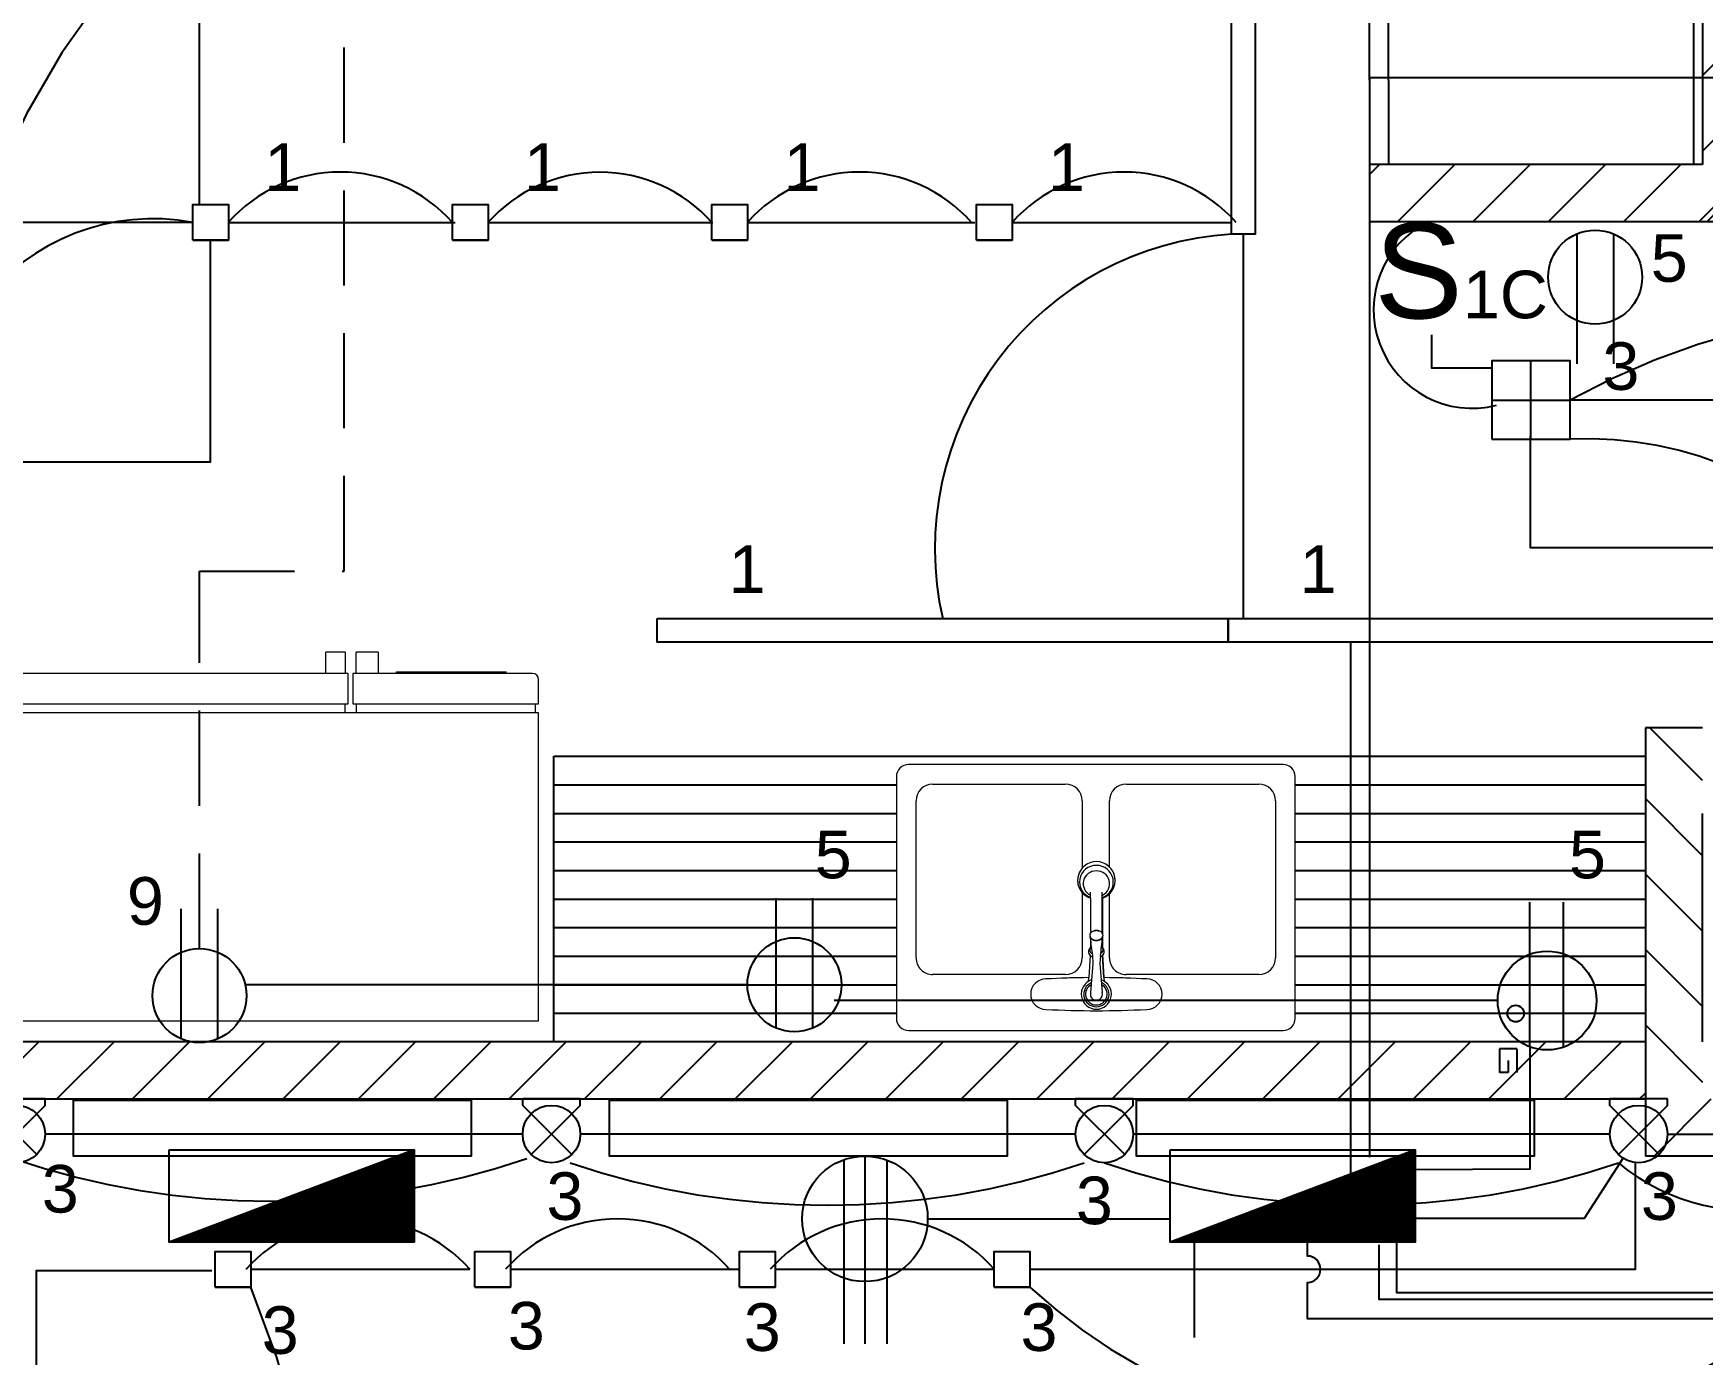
# Model space of a CAD drawing. Header units: inches. Extents: x 131 to 82119, y 71 to 16923.
# Drawn here: x 385.049 to 388.557, y 152.906 to 155.682 of the extents above; entities that cross this region are included whole.
import ezdxf
from ezdxf.enums import TextEntityAlignment as Align

# ---------------------------------------------------------------- set-up
doc = ezdxf.new("R2010")
doc.units = ezdxf.units.IN
doc.header["$MEASUREMENT"] = 0
doc.linetypes.add('HIDDEN', pattern=[9.525, 6.35, -3.175])
doc.linetypes.add('PISO', pattern=[0.3, 0.2, -0.1])
for name, color, linetype, lineweight in [('A-GENM-____-OTLN', 13, 'Continuous', 18), ('DUCTO-PARED O TECHO', 7, 'Continuous', 25), ('DUCTO-PISO', 7, 'PISO', 25), ('I-FURN-____-OTLN', 30, 'Continuous', 18), ('P-SANR-FIXT-OTLN', 6, 'Continuous', 18), ('Q-SPCQ-____-OTLN', 91, 'Continuous', 18), ('SIMBOLOGIA', 150, 'Continuous', 25)]:
    doc.layers.add(name, color=color, linetype=linetype, lineweight=lineweight)
for name, color, linetype in [('Arquitectonico', 253, 'Continuous'), ('BLOQUES TOMAS Y LUCES', 140, 'Continuous'), ('INTERRUPTORES', 6, 'Continuous'), ('LAMPARAS', 20, 'Continuous'), ('LUCES Y TOMAS', 5, 'Continuous'), ('Retorno', 5, 'HIDDEN')]:
    doc.layers.add(name, color=color, linetype=linetype)
doc.styles.get("Standard").update_dxf_attribs({"font": 'arial.ttf'})
pattern_1 = [(45, (398.66059, 171.1229), (-0.07919596, 0.07919596), [])]

# ---------------------------------------------------------------- blocks, each defined once
blk = doc.blocks.new('Double_Bowl_Kitchen_Sink_w_Delta_Faucet_and_drains_14175 - Double_Bowl_Kitchen_Sink_w_Delta_Faucet_and_drains_14175-1158375-ARQ-P1')
at = {"layer": 'Q-SPCQ-____-OTLN'}
for p, q in [((-0.4191, 0.254), (-0.4191, -0.254)), ((0.3937, 0.2794), (-0.3937, 0.2794)), ((0.4191, -0.254), (0.4191, 0.254)), ((-0.3429, 0.1619), (-0.0635, 0.1619)), ((0.0635, 0.1619), (0.3429, 0.1619)), ((-0.3778, -0.2032), (-0.3778, 0.127)), ((-0.0286, 0.127), (-0.0286, -0.009)), ((0.0286, -0.009), (0.0286, 0.127)), ((0.3778, 0.127), (0.3778, -0.2032)), ((-0.0286, -0.0627), (-0.0286, -0.2032)), ((0.0286, -0.2032), (0.0286, -0.0627)), ((-0.0635, -0.2381), (-0.3429, -0.2381)), ((0.3429, -0.2381), (0.0635, -0.2381)), ((-0.3937, -0.2794), (0.3937, -0.2794))]:
    blk.add_line(p, q, dxfattribs=at)
for centre, radius, start, end in [((-0.3937, 0.254), 0.0254, 90, 180), ((0.3937, 0.254), 0.0254, 360, 90), ((-0.3429, 0.127), 0.0349, 90, 180), ((-0.0635, 0.127), 0.0349, 360, 90), ((0.0635, 0.127), 0.0349, 90, 180), ((0.3429, 0.127), 0.0349, 360, 90), ((-0.3429, -0.2032), 0.0349, 180, 270), ((-0.0635, -0.2032), 0.0349, 270, 360), ((0.0635, -0.2032), 0.0349, 180, 270), ((0.3429, -0.2032), 0.0349, 270, 360), ((-0.3937, -0.254), 0.0254, 180, 270), ((0.3937, -0.254), 0.0254, 270, 360)]:
    blk.add_arc(centre, radius, start, end, dxfattribs=at)
blk = doc.blocks.new('Faucet-Delta-473 - DST-1158325-ARQ-P1')
at = {"layer": 'A-GENM-____-OTLN'}
for p, q in [((-0.0822, -0.0267), (-0.0816, -0.0346)), ((-0.081, -0.0348), (-0.0781, -0.0814)), ((-0.0725, -0.0646), (-0.0772, -0.0037)), ((-0.0577, -0.0646), (-0.053, -0.0037)), ((-0.0521, -0.0814), (-0.0492, -0.0348)), ((-0.0487, -0.0271), (-0.0492, -0.0347)), ((-0.0735, -0.0812), (-0.0725, -0.0646)), ((-0.0567, -0.0812), (-0.0577, -0.0646)), ((-0.0775, -0.0978), (-0.0775, -0.1183)), ((-0.0527, -0.1183), (-0.0527, -0.0978)), ((-0.0775, -0.1283), (-0.0775, -0.2017)), ((-0.0527, -0.2017), (-0.0527, -0.1283)), ((-0.0775, -0.2017), (-0.0775, -0.2144)), ((-0.0527, -0.2017), (-0.0527, -0.2144))]:
    blk.add_line(p, q, dxfattribs=at)
for centre, radius, start, end in [((-0.1711, 0), 0.0321, 90, 270), ((-0.0605, -2.1775), 2.2123, 90.1195, 92.8667), ((-0.0651, 0), 0.0317, 90, 251.4942), ((-0.0651, 0), 0.0227, 90, 241.4089), ((-0.0651, 0.0001), 0.0127, 342.7257, 197.2743), ((-0.0697, -2.1775), 2.2123, 87.1333, 89.8805), ((-0.0651, 0), 0.0317, 288.5058, 90), ((-0.0651, 0), 0.0227, 298.5911, 90), ((0.0409, 0), 0.0321, 270, 90), ((-0.0605, 2.1775), 2.2123, 267.1333, 269.4676), ((-0.0697, 2.1775), 2.2123, 270.5324, 272.8667), ((-0.0715, -0.0894), 0.0103, 129.3974, 234.6026), ((-0.0651, -0.0951), 0.0188, 115.9469, 133.6108), ((0.2729, -0.138), 0.351, 170.6882, 176.8559), ((-0.0651, -0.0951), 0.0188, 46.3892, 64.0531), ((-0.4031, -0.138), 0.351, 3.135, 9.3118), ((-0.0587, -0.0894), 0.0103, 305.3974, 50.6026), ((-0.0708, -0.1233), 0.00836, 143.434, 216.566), ((-0.0651, -0.1305), 0.0171, 42.9259, 139.4833), ((-0.0654, -0.1167), 0.0172, 222.3776, 317.6224), ((-0.0594, -0.1233), 0.00836, 323.434, 36.566), ((-0.0651, -0.2391), 0.0394, 108.3714, 270), ((-0.0651, -0.2391), 0.0394, 270, 71.6286)]:
    blk.add_arc(centre, radius, start, end, dxfattribs=at)
for centre, major_axis, ratio, start_param, end_param in [((-0.064, 0), (0.0277, 0), 0.962809, 1.609656, 4.280296), ((-0.0662, 0), (0.0277, 0), 0.962809, 5.144482, 7.815121), ((-0.0651, -0.0926), (0.0141, 0), 0.642788, 2.275568, 3.57627), ((-0.0651, -0.0926), (0.0141, 0), 0.642788, 5.792183, 7.14921), ((-0.0651, -0.2358), (0.0356, 0), 0.976905, 1.934236, 4.712389), ((-0.0651, -0.2321), (0.0277, 0), 0.976905, 2.060027, 4.712389), ((-0.0651, -0.2358), (-0.0356, 0), 0.976905, 1.570796, 4.356702), ((-0.0651, -0.2321), (-0.0277, 0), 0.976905, 1.570796, 4.24754)]:
    blk.add_ellipse(centre, major_axis=major_axis, ratio=ratio, start_param=start_param, end_param=end_param, dxfattribs=at)
at = {"layer": 'P-SANR-FIXT-OTLN'}
for p, q in [((-0.0781, -0.1193), (-0.0781, -0.0973)), ((-0.0771, -0.1098), (-0.0778, -0.1217)), ((-0.0531, -0.1098), (-0.0524, -0.1217)), ((-0.0527, -0.1572), (-0.0527, -0.1567)), ((-0.0893, -0.2698), (-0.088, -0.2707)), ((-0.0416, -0.2703), (-0.0404, -0.2693))]:
    blk.add_line(p, q, dxfattribs=at)
at = {"layer": 'P-SANR-FIXT-OTLN', "flags": 128}
for points in [[(-0.0816, -0.0348), (-0.0791, -0.0721), (-0.0786, -0.0823)], [(-0.0788, -0.0821), (-0.0792, -0.0825), (-0.0795, -0.083), (-0.0799, -0.0834), (-0.0802, -0.0839), (-0.0805, -0.0844)], [(-0.0514, -0.0821), (-0.051, -0.0825), (-0.0507, -0.083), (-0.0503, -0.0834), (-0.05, -0.0839), (-0.0497, -0.0844)], [(-0.0791, -0.1223), (-0.0792, -0.1228), (-0.0792, -0.1232), (-0.0792, -0.1237), (-0.0792, -0.1241)], [(-0.0651, -0.1128), (-0.0656, -0.1128), (-0.0662, -0.1129), (-0.0667, -0.1129), (-0.0673, -0.113), (-0.0678, -0.113), (-0.0683, -0.1131), (-0.0689, -0.1132), (-0.0694, -0.1133), (-0.0699, -0.1135), (-0.0704, -0.1136), (-0.0709, -0.1138), (-0.0714, -0.1139), (-0.0719, -0.1141), (-0.0724, -0.1143), (-0.0728, -0.1145), (-0.0733, -0.1148), (-0.0737, -0.115), (-0.0741, -0.1153), (-0.0746, -0.1155), (-0.075, -0.1158), (-0.0754, -0.1161), (-0.0757, -0.1164), (-0.0761, -0.1167), (-0.0764, -0.1171), (-0.0768, -0.1174), (-0.0771, -0.1178), (-0.0774, -0.1181), (-0.0776, -0.1185), (-0.0779, -0.1189), (-0.0781, -0.1193), (-0.0783, -0.1197), (-0.0785, -0.1201), (-0.0787, -0.1206), (-0.0788, -0.121), (-0.079, -0.1214)], [(-0.079, -0.125), (-0.0789, -0.1254), (-0.0788, -0.1259), (-0.0786, -0.1263), (-0.0784, -0.1267), (-0.0782, -0.1271), (-0.078, -0.1275)], [(-0.0781, -0.202), (-0.0781, -0.1838), (-0.0781, -0.1572), (-0.0781, -0.1269)], [(-0.0707, -0.1321), (-0.0703, -0.1323), (-0.07, -0.1325), (-0.0696, -0.1326), (-0.0692, -0.1327), (-0.0689, -0.1329), (-0.0685, -0.133), (-0.0682, -0.1331), (-0.0678, -0.1332), (-0.0675, -0.1332), (-0.0671, -0.1333), (-0.0668, -0.1334), (-0.0664, -0.1334), (-0.0661, -0.1334), (-0.0657, -0.1335), (-0.0654, -0.1335), (-0.0651, -0.1335)], [(-0.0513, -0.1212), (-0.0514, -0.1208), (-0.0516, -0.1204), (-0.0518, -0.1199), (-0.052, -0.1195), (-0.0522, -0.1191), (-0.0524, -0.1187), (-0.0527, -0.1183), (-0.053, -0.118), (-0.0533, -0.1176), (-0.0536, -0.1173), (-0.0539, -0.1169), (-0.0543, -0.1166), (-0.0546, -0.1163), (-0.055, -0.116), (-0.0554, -0.1157), (-0.0558, -0.1154), (-0.0562, -0.1151), (-0.0567, -0.1149), (-0.0571, -0.1147), (-0.0576, -0.1144), (-0.0581, -0.1142), (-0.0585, -0.114), (-0.059, -0.1138), (-0.0595, -0.1137), (-0.06, -0.1135), (-0.0605, -0.1134), (-0.0611, -0.1133), (-0.0616, -0.1132), (-0.0621, -0.1131), (-0.0627, -0.113), (-0.0632, -0.1129), (-0.0637, -0.1129), (-0.0643, -0.1129), (-0.0648, -0.1128), (-0.0651, -0.1128)], [(-0.0651, -0.1335), (-0.0648, -0.1335), (-0.0644, -0.1335), (-0.0641, -0.1334), (-0.0637, -0.1334), (-0.0634, -0.1333), (-0.063, -0.1333), (-0.0627, -0.1332), (-0.0623, -0.1332), (-0.062, -0.1331), (-0.0616, -0.133), (-0.0613, -0.1328), (-0.0609, -0.1327), (-0.0605, -0.1326), (-0.0602, -0.1324), (-0.0598, -0.1323), (-0.0595, -0.1321)], [(-0.0523, -0.1278), (-0.0521, -0.1274), (-0.0519, -0.127), (-0.0517, -0.1265), (-0.0515, -0.1261), (-0.0514, -0.1257), (-0.0512, -0.1252)], [(-0.0511, -0.1244), (-0.051, -0.1239), (-0.051, -0.1235), (-0.051, -0.123), (-0.051, -0.1226)], [(-0.1036, -0.2313), (-0.1039, -0.2329), (-0.1041, -0.2344), (-0.1043, -0.2359), (-0.1044, -0.2375), (-0.1045, -0.239), (-0.1045, -0.2405), (-0.1044, -0.2421), (-0.1042, -0.2436), (-0.104, -0.2451), (-0.1038, -0.2467), (-0.1034, -0.2482), (-0.1031, -0.2496), (-0.1026, -0.2511), (-0.1021, -0.2526), (-0.1015, -0.254), (-0.1009, -0.2554), (-0.1002, -0.2568), (-0.0995, -0.2582), (-0.0989, -0.2591)], [(-0.1012, -0.224), (-0.1018, -0.2255), (-0.1023, -0.2269), (-0.1028, -0.2284), (-0.1031, -0.2293)], [(-0.0312, -0.2589), (-0.0304, -0.2576), (-0.0297, -0.2562), (-0.029, -0.2548), (-0.0284, -0.2534), (-0.0279, -0.2519), (-0.0274, -0.2504), (-0.027, -0.249), (-0.0266, -0.2475), (-0.0263, -0.246), (-0.0261, -0.2444), (-0.0259, -0.2429), (-0.0258, -0.2414), (-0.0257, -0.2398), (-0.0257, -0.2383), (-0.0258, -0.2367), (-0.026, -0.2352), (-0.0262, -0.2337), (-0.0264, -0.2322), (-0.0267, -0.2311)], [(-0.0271, -0.2292), (-0.0276, -0.2277), (-0.0281, -0.2262), (-0.0287, -0.2248), (-0.0293, -0.2235)], [(-0.0978, -0.2608), (-0.0969, -0.2621), (-0.096, -0.2633), (-0.095, -0.2645), (-0.0939, -0.2656)], [(-0.0358, -0.2651), (-0.0348, -0.2639), (-0.0338, -0.2627), (-0.0329, -0.2615), (-0.032, -0.2602)]]:
    blk.add_lwpolyline(points, dxfattribs=at)
at = {"layer": 'P-SANR-FIXT-OTLN'}
for centre, start, end in [((-0.0602, 2.1941), 268.4136, 268.812), ((-0.07, 2.1941), 271.188, 271.5864)]:
    blk.add_arc(centre, 2.229, start, end, dxfattribs=at)
for points, knots in [([(-0.1001, -0.2213), (-0.1002, -0.2214), (-0.1003, -0.2215), (-0.1005, -0.2219), (-0.1008, -0.2224), (-0.1009, -0.2226), (-0.1009, -0.2226)], [0.780759, 0.780759, 0.780759, 0.780759, 0.8055556, 0.8333333, 0.8888889, 1, 1, 1, 1]), ([(-0.1009, -0.2226), (-0.1009, -0.2226), (-0.1008, -0.2224), (-0.1005, -0.2219), (-0.1003, -0.2215), (-0.1002, -0.2214), (-0.1001, -0.2213)], [0, 0, 0, 0, 0.1111111, 0.1666667, 0.1944444, 0.219241, 0.219241, 0.219241, 0.219241])]:
    blk.add_open_spline(points, degree=3, knots=knots, dxfattribs=at)
blk = doc.blocks.new('Refrigerador_Electrolux_Side_by_Side_Frost_Free_504L_14781 - Refrigerador Side by Side-808704-ARQ-P1')
at = {"layer": 'I-FURN-____-OTLN'}
for p, q in [((0.8, 0.73), (-0.395, 0.73)), ((-0.395, 0.73), (-0.395, 0.0825)), ((0.8, 0.0825), (0.8, 0.73)), ((-0.395, 0.0825), (0.8, 0.0825)), ((-0.3886, 0.0825), (-0.3886, 0.0635)), ((-0.0116, 0.0635), (-0.0116, 0.0825)), ((0.0114, 0.0825), (0.0114, 0.0635)), ((0.7937, 0.0635), (0.7937, 0.0825)), ((-0.005, 0.0635), (-0.395, 0.0635)), ((-0.395, 0.0635), (-0.395, 0.0127)), ((-0.005, 0), (-0.005, 0.0635)), ((0.005, 0.0635), (0.005, 0)), ((0.8, 0.0635), (0.005, 0.0635)), ((0.8, 0.0127), (0.8, 0.0635)), ((-0.3823, 0), (-0.005, 0)), ((-0.3271, 0), (-0.3271, -0.002)), ((-0.0966, 0), (-0.0966, -0.002)), ((-0.0577, -0.001), (-0.0577, 0)), ((-0.0116, 0), (-0.0116, -0.001)), ((0.0114, -0.001), (0.0114, 0)), ((0.0523, 0), (0.0523, -0.001)), ((-0.0966, -0.002), (-0.3271, -0.002)), ((-0.3271, -0.002), (-0.3271, -0.0034)), ((-0.0966, -0.0034), (-0.3271, -0.0034)), ((-0.0966, -0.002), (-0.0966, -0.0034)), ((-0.0577, -0.0445), (-0.0577, -0.001)), ((-0.0116, -0.001), (-0.0577, -0.001)), ((-0.0116, -0.001), (-0.0116, -0.0445)), ((0.005, 0), (0.7873, 0)), ((0.0114, -0.0445), (0.0114, -0.001)), ((0.0523, -0.001), (0.0114, -0.001)), ((0.0523, -0.001), (0.0523, -0.0445)), ((-0.0577, -0.0445), (-0.0116, -0.0445)), ((0.0114, -0.0445), (0.0523, -0.0445))]:
    blk.add_line(p, q, dxfattribs=at)
for centre, start, end in [((-0.3823, 0.0127), 180, 270), ((0.7873, 0.0127), 270, 360)]:
    blk.add_arc(centre, 0.0127, start, end, dxfattribs=at)
blk = doc.blocks.new('LUZAP')
at = {"layer": 'SIMBOLOGIA'}
for p, q in [((-0.09, 0.02), (0.0636, 0.1736)), ((-0.0636, 0.1736), (0.09, 0.02)), ((-0.09, 0.02), (-0.09, 0)), ((-0.09, 0), (0.09, 0)), ((0.09, 0.02), (0.09, 0))]:
    blk.add_line(p, q, dxfattribs=at)
blk.add_circle((0, 0.11), 0.09, dxfattribs=at)
blk = doc.blocks.new('TOMA')
at = {"layer": 'SIMBOLOGIA'}
for p, q in [((-0.0301, 0.2165), (-0.0301, 0.0062)), ((0.0294, 0.2165), (0.0294, 0.1463)), ((0.0294, 0.1463), (0.0294, 0.0059))]:
    blk.add_line(p, q, dxfattribs=at)
blk.add_circle((0, 0.0761), 0.0761, dxfattribs=at)
blk = doc.blocks.new('TOMA GFCI')
at = {"layer": 'BLOQUES TOMAS Y LUCES'}
for p, q in [((-0.0076, 0.044), (-0.3947, 0.044)), ((-0.0084, -0.0462), (-0.3947, -0.0462)), ((-0.003, -0.0813), (0.0598, -0.0813)), ((-0.003, -0.0813), (-0.003, -0.1274)), ((-0.003, -0.1274), (0.0598, -0.1274)), ((0.0284, -0.1043), (0.0598, -0.1043)), ((0.0598, -0.1043), (0.0598, -0.1274))]:
    blk.add_line(p, q, dxfattribs=at)
for centre, radius in [((-0.1319, 0), 0.1319), ((-0.0971, -0.0838), 0.0221)]:
    blk.add_circle(centre, radius, dxfattribs=at)
blk = doc.blocks.new('TABLERO')
at = {"layer": 'LUCES Y TOMAS', "color": 0}
for points in [[(0.2574, 0), (-0.2574, -0.1939)], [(-0.2574, 0), (0.2574, 0), (0.2574, -0.1939), (-0.2574, -0.1939), (-0.2574, 0)], [(0.2574, 0), (-0.2574, -0.1939)], [(0.2574, -0.0038), (-0.2474, -0.1939)], [(0.2574, -0.0075), (-0.2374, -0.1939)], [(0.2574, -0.0113), (-0.2274, -0.1939)], [(0.2574, -0.0151), (-0.2174, -0.1939)], [(0.2574, -0.0188), (-0.2074, -0.1939)], [(0.2574, -0.0226), (-0.1974, -0.1939)], [(0.2574, -0.0264), (-0.1874, -0.1939)], [(0.2574, -0.0301), (-0.1774, -0.1939)], [(0.2574, -0.0339), (-0.1674, -0.1939)], [(0.2574, -0.0377), (-0.1574, -0.1939)], [(0.2574, -0.0414), (-0.1474, -0.1939)], [(0.2574, -0.0452), (-0.1374, -0.1939)], [(0.2574, -0.049), (-0.1274, -0.1939)], [(0.2574, -0.0527), (-0.1174, -0.1939)], [(0.2574, -0.0565), (-0.1074, -0.1939)], [(0.2574, -0.0603), (-0.0974, -0.1939)], [(0.2574, -0.064), (-0.0874, -0.1939)], [(0.2574, -0.0678), (-0.0774, -0.1939)], [(0.2574, -0.0716), (-0.0674, -0.1939)], [(0.2574, -0.0753), (-0.0574, -0.1939)], [(0.2574, -0.0791), (-0.0474, -0.1939)], [(0.2574, -0.0829), (-0.0374, -0.1939)], [(0.2574, -0.0866), (-0.0274, -0.1939)], [(0.2574, -0.0904), (-0.0174, -0.1939)], [(0.2574, -0.0942), (-0.0074, -0.1939)], [(0.2574, -0.0979), (0.0026, -0.1939)], [(0.2574, -0.1017), (0.0126, -0.1939)], [(0.2574, -0.1055), (0.0226, -0.1939)], [(0.2574, -0.1092), (0.0326, -0.1939)], [(0.2574, -0.113), (0.0426, -0.1939)], [(0.2574, -0.1168), (0.0526, -0.1939)], [(0.2574, -0.1205), (0.0626, -0.1939)], [(0.2574, -0.1243), (0.0726, -0.1939)], [(0.2574, -0.1281), (0.0826, -0.1939)], [(0.2574, -0.1318), (0.0926, -0.1939)], [(0.2574, -0.1356), (0.1026, -0.1939)], [(0.2574, -0.1394), (0.1126, -0.1939)], [(0.2574, -0.1431), (0.1226, -0.1939)], [(0.2574, -0.1469), (0.1326, -0.1939)], [(0.2574, -0.1507), (0.1426, -0.1939)], [(0.2574, -0.1544), (0.1526, -0.1939)], [(0.2574, -0.1582), (0.1626, -0.1939)], [(0.2574, -0.162), (0.1726, -0.1939)], [(0.2574, -0.1657), (0.1826, -0.1939)], [(0.2574, -0.1695), (0.1926, -0.1939)], [(0.2574, -0.1733), (0.2026, -0.1939)], [(0.2574, -0.177), (0.2126, -0.1939)], [(0.2574, -0.1808), (0.2226, -0.1939)], [(0.2574, -0.1846), (0.2326, -0.1939)], [(0.2574, -0.1883), (0.2426, -0.1939)], [(0.2574, -0.1921), (0.2526, -0.1939)]]:
    blk.add_lwpolyline(points, dxfattribs=at)
blk = doc.blocks.new('TOMA TRIF')
at = {"layer": 'BLOQUES TOMAS Y LUCES'}
for p, q in [((-0.0076, 0.044), (-0.3947, 0.044)), ((0, 0), (-0.3947, 0)), ((-0.0084, -0.0462), (-0.3947, -0.0462))]:
    blk.add_line(p, q, dxfattribs=at)
blk.add_circle((-0.1319, 0), 0.1319, dxfattribs=at)

msp = doc.modelspace()

# ---------------------------------------------------------------- hatches: boundary and pattern name
at = {"layer": 'Arquitectonico'}
h = msp.add_hatch(dxfattribs=at)
h.set_pattern_fill('FP_37', color=256, angle=360, style=0, pattern_type=2)
h.set_pattern_definition([(45, (398.66059, 171.08205), (-0.07919596, 0.07919596), [])])
h.paths.add_polyline_path([(388.6769, 155.2864), (388.6769, 158.7786), (388.5569, 158.7786), (388.5569, 155.2864)])
h = msp.add_hatch(dxfattribs=at)
h.set_pattern_fill('FP_37', color=256, angle=360, style=0, pattern_type=2)
h.set_pattern_definition([(45, (398.66059, 171.25755), (-0.07919596, 0.07919596), [])])
h.paths.add_polyline_path([(387.8569, 155.2864), (388.6769, 155.2864), (388.6769, 155.4064), (387.8569, 155.4064)], flags=0)
h = msp.add_hatch(dxfattribs=at)
h.set_pattern_fill('FP_37', color=256, angle=270, style=0, pattern_type=2)
h.set_pattern_definition([(315, (405.7301, 143.43291), (0.07919596, 0.07919596), [])])
h.paths.add_polyline_path([(388.4369, 153.4427), (388.5572, 153.4427), (388.5569, 154.2227), (388.4369, 154.2227), (388.4369, 154.1666)])
h = msp.add_hatch(dxfattribs=at)
h.set_pattern_fill('FP_37', color=256, angle=360, style=0, pattern_type=2)
h.set_pattern_definition(pattern_1)
h.paths.add_polyline_path([(385.6844, 153.4427), (386.3177, 153.4427), (386.3177, 153.5627), (384.8927, 153.5627), (384.8927, 153.4427)], flags=0)
h = msp.add_hatch(dxfattribs=at)
h.set_pattern_fill('FP_37', color=256, angle=360, style=0, pattern_type=2)
h.set_pattern_definition(pattern_1)
h.paths.add_polyline_path([(388.4369, 153.4427), (388.4369, 153.5627), (386.3177, 153.5627), (386.3177, 153.4427), (388.5569, 153.4427)])
h = msp.add_hatch(dxfattribs=at)
h.set_pattern_fill('FP_37', color=256, angle=360, style=0, pattern_type=2)
h.set_pattern_definition([(45, (396.57175, 170.30895), (-0.07919596, 0.07919596), [])])
h.paths.add_polyline_path([(388.768, 153.3227), (389.4003, 153.3227), (389.4003, 153.4427), (388.4369, 153.4427), (388.4369, 153.3227), (388.5569, 153.3227)])

# ---------------------------------------------------------------- linework, layer by layer
for p, q in [((387.8477, 159.674), (387.8572, 155.4064)), ((387.8874, 159.674), (387.8972, 155.4065)), ((388.5378, 158.704), (388.5378, 155.4064)), ((388.5569, 158.704), (388.5569, 155.4064)), ((388.5569, 155.4064), (387.8569, 155.4064)), ((387.8569, 155.4064), (387.8569, 155.2864)), ((387.8569, 155.2864), (388.6769, 155.2864)), ((388.4369, 154.2227), (388.4369, 153.3227)), ((388.5569, 154.2227), (388.4369, 154.2227)), ((386.143, 153.5627), (386.143, 154.1627)), ((386.143, 154.1627), (388.4369, 154.1627)), ((386.143, 154.1027), (386.8628, 154.1027)), ((387.701, 154.1027), (388.4369, 154.1027)), ((386.143, 154.0427), (386.8628, 154.0427)), ((387.701, 154.0427), (388.4369, 154.0427)), ((388.5569, 153.5627), (388.5572, 154.0427)), ((386.143, 153.9827), (386.8628, 153.9827)), ((387.701, 153.9827), (388.4369, 153.9827)), ((386.143, 153.9227), (386.8628, 153.9227)), ((386.143, 153.9227), (386.8628, 153.9227)), ((387.701, 153.9227), (387.7222, 153.9227)), ((387.701, 153.9227), (388.4369, 153.9227)), ((386.143, 153.8627), (386.8628, 153.8627)), ((387.701, 153.8627), (388.4369, 153.8627)), ((386.143, 153.8027), (386.8628, 153.8027)), ((387.701, 153.8027), (388.4369, 153.8027)), ((386.143, 153.7427), (386.8628, 153.7427)), ((387.701, 153.7427), (388.4369, 153.7427)), ((386.143, 153.6827), (386.8628, 153.6827)), ((387.701, 153.6827), (388.4369, 153.6827)), ((386.143, 153.6227), (386.8628, 153.6227)), ((387.701, 153.6227), (388.4369, 153.6227)), ((388.4369, 153.5627), (384.8927, 153.5627)), ((384.8927, 153.4427), (388.4369, 153.4427)), ((389.5206, 153.3227), (388.4369, 153.3227))]:
    msp.add_line(p, q, dxfattribs=at)
for points in [[(385.1331, 153.4403), (385.9692, 153.4403), (385.9692, 153.3227), (385.1331, 153.3227)], [(386.2595, 153.4403), (387.0956, 153.4403), (387.0956, 153.3227), (386.2595, 153.3227)], [(387.3671, 153.4403), (388.2032, 153.4403), (388.2032, 153.3227), (387.3671, 153.3227)]]:
    msp.add_lwpolyline(points, close=True, dxfattribs=at)
at = {"layer": 'DUCTO-PARED O TECHO'}
for p, q in [((386.0774, 153.3688), (385.0737, 153.3688)), ((387.2395, 153.3688), (386.1984, 153.3688)), ((385.5063, 153.0849), (385.966, 153.0849)), ((386.0518, 153.0849), (386.5327, 153.0849)), ((386.6077, 153.0849), (387.0685, 153.0849))]:
    msp.add_line(p, q, dxfattribs=at)
for points in [[(386.181, 156.3909), (385.3974, 156.3953), (385.3974, 155.322)], [(388.8586, 155.5881), (387.8568, 155.5881), (387.8568, 153.3206)], [(385.384, 155.2846), (383.2761, 155.2846)], [(385.4586, 155.2846), (385.9353, 155.2846)], [(386.0042, 155.2842), (386.4769, 155.2842)], [(386.5497, 155.2846), (387.0275, 155.2846)], [(387.106, 155.2846), (387.5669, 155.2846)], [(384.933, 154.7816), (385.4215, 154.7816), (385.4215, 155.2472)], [(387.5919, 155.2596), (387.5919, 154.4524)], [(387.9874, 155.0481), (387.9874, 154.9787), (388.1139, 154.9787)], [(389.7611, 154.9109), (388.2781, 154.9109)], [(389.6128, 153.8991), (389.6128, 154.6005), (388.1957, 154.6005), (388.1957, 154.8351)], [(387.8175, 154.4024), (387.8175, 153.2844)], [(386.5495, 153.6827), (385.4942, 153.6827)], [(388.1267, 153.6496), (386.7319, 153.6496)], [(388.7416, 153.5461), (388.7416, 153.0213), (387.8772, 153.0213), (387.8772, 153.1359)], [(388.6426, 153.5366), (388.6426, 153.0352), (387.9143, 153.0352), (387.9143, 153.1416)], [(388.1941, 153.5523), (388.1941, 153.295), (387.9533, 153.2941)], [(388.3624, 153.3688), (387.3604, 153.3688)], [(388.4834, 153.3688), (389.227, 153.3688), (389.2581, 153.1333)], [(387.9533, 153.1924), (388.3087, 153.1924), (388.39, 153.318)], [(387.1435, 153.0849), (388.416, 153.0849), (388.416, 153.3087)], [(386.9285, 153.1908), (387.4385, 153.1908)], [(385.0553, 150.7835), (385.0553, 153.0822), (385.4243, 153.0822)]]:
    msp.add_lwpolyline(points, dxfattribs=at)
msp.add_lwpolyline([(391.0204, 154.1495), (389.9619, 154.1495), (389.9619, 152.9806), (387.7265, 152.9806), (387.7265, 153.0571, 1), (387.7265, 153.1127), (387.7265, 153.1452)], format="xyb", dxfattribs=at)
at = {"layer": 'DUCTO-PISO'}
for points in [[(385.398, 153.7588), (385.398, 154.5519), (385.7021, 154.5519), (385.7021, 156.0181), (386.1958, 156.0181), (386.1958, 156.0649)], [(387.4885, 153.1416), (387.4885, 148.1087), (385.1174, 148.1087), (385.1174, 147.3117)]]:
    msp.add_lwpolyline(points, dxfattribs=at)
at = {"layer": 'LAMPARAS'}
for p, q in [((385.384, 155.2472), (385.459, 155.2472)), ((385.9296, 155.2472), (386.0046, 155.2472)), ((386.4751, 155.2472), (386.5501, 155.2472)), ((387.031, 155.2472), (387.106, 155.2472)), ((388.2786, 154.9937), (388.1139, 154.9937)), ((388.1963, 154.829), (388.1963, 154.9937)), ((388.1139, 154.9114), (388.2786, 154.9114)), ((388.1139, 154.829), (388.2786, 154.829)), ((385.4313, 153.0475), (385.5063, 153.0475)), ((385.9768, 153.0475), (386.0518, 153.0475)), ((386.5327, 153.0475), (386.6077, 153.0475)), ((387.0685, 153.0475), (387.1435, 153.0475))]:
    msp.add_line(p, q, dxfattribs=at)
for points in [[(387.5669, 155.2596), (387.5669, 156.4596), (387.6169, 156.4596), (387.6169, 155.2596)], [(385.384, 155.2472), (385.384, 155.322), (385.459, 155.322), (385.459, 155.2472)], [(385.9296, 155.2472), (385.9296, 155.322), (386.0046, 155.322), (386.0046, 155.2472)], [(386.4751, 155.2472), (386.4751, 155.322), (386.5501, 155.322), (386.5501, 155.2472)], [(387.031, 155.2472), (387.031, 155.322), (387.106, 155.322), (387.106, 155.2472)], [(388.1139, 154.829), (388.2786, 154.829), (388.2786, 154.9937), (388.1139, 154.9937)], [(386.3601, 154.4524), (387.5601, 154.4524), (387.5601, 154.4024), (386.3601, 154.4024)], [(387.5601, 154.4524), (388.7601, 154.4524), (388.7601, 154.4024), (387.5601, 154.4024)], [(385.4313, 153.0475), (385.4313, 153.1224), (385.5063, 153.1224), (385.5063, 153.0475)], [(385.9768, 153.0475), (385.9768, 153.1224), (386.0518, 153.1224), (386.0518, 153.0475)], [(386.5327, 153.0475), (386.5327, 153.1224), (386.6077, 153.1224), (386.6077, 153.0475)], [(387.0685, 153.0475), (387.0685, 153.1224), (387.1435, 153.1224), (387.1435, 153.0475)]]:
    msp.add_lwpolyline(points, close=True, dxfattribs=at)
at = {"layer": 'Retorno'}
for centre, radius, start, end in [((386.5529, 154.7127), 1.7165, 102.1235, 182.5489), ((385.6941, 155.0755), 0.3149, 41.5976, 138.4028), ((386.2397, 155.0751), 0.3149, 41.5976, 138.4028), ((386.7852, 155.0755), 0.3149, 41.5976, 138.4028), ((387.3415, 155.0755), 0.3149, 41.5976, 138.4028), ((385.3005, 154.8375), 0.4548, 79.4239, 206.2515), ((388.0726, 155.1009), 0.2069, 116.2459, 284.406), ((387.6058, 154.5986), 0.6621, 93.3745, 192.7576), ((389.0199, 153.5766), 1.5264, 60.9479, 119.0522), ((388.3145, 154.0529), 0.7769, 344.7995, 92.648), ((388.6625, 153.6528), 0.4454, 230.6613, 334.4145), ((387.9707, 153.9485), 1.2232, 227.4458, 333.3797), ((385.5462, 154.9104), 1.6822, 251.2736, 288.7264), ((386.7171, 154.9015), 1.6822, 251.2736, 288.7264), ((387.8401, 154.9015), 1.6822, 251.2736, 288.7264), ((385.7312, 152.8755), 0.3149, 41.5976, 138.4028), ((386.2768, 152.8759), 0.3149, 41.5976, 138.4028), ((386.8331, 152.8759), 0.3149, 41.5976, 138.4028), ((383.4852, 152.2228), 2.1829, 317.428, 22.1982)]:
    msp.add_arc(centre, radius, start, end, dxfattribs=at)

# ---------------------------------------------------------------- block references
at = {"layer": 'Arquitectonico', "rotation": 180}
for name, p in [('Refrigerador_Electrolux_Side_by_Side_Frost_Free_504L_14781 - Refrigerador Side by Side-808704-ARQ-P1', (385.7157, 154.3367)), ('Double_Bowl_Kitchen_Sink_w_Delta_Faucet_and_drains_14175 - Double_Bowl_Kitchen_Sink_w_Delta_Faucet_and_drains_14175-1158375-ARQ-P1', (387.2819, 153.8661)), ('Faucet-Delta-473 - DST-1158325-ARQ-P1', (387.218, 153.6629))]:
    msp.add_blockref(name, p, dxfattribs=at)
at = {"layer": 'LUCES Y TOMAS', "color": 3, "xscale": 0.7874015748031495, "yscale": 0.7874015748031495, "rotation": 270}
msp.add_blockref('TOMA GFCI', (388.2305, 153.5457), dxfattribs=at)
at = {"layer": 'LUCES Y TOMAS', "color": 0}
for p in [(385.592, 153.3355), (387.6959, 153.3355)]:
    msp.add_blockref('TABLERO', p, dxfattribs=at)
at = {"layer": 'LUCES Y TOMAS', "color": 3, "rotation": 90}
msp.add_blockref('TOMA TRIF', (386.7966, 153.3227), dxfattribs=at)
at = {"layer": 'SIMBOLOGIA', "rotation": 180}
for name, p, xscale, yscale, zscale in [('TOMA', (388.3314, 155.2683), 1.29829461337991, 1.29829461337991, 1.29829461337991), ('LUZAP', (385.0133, 153.4427), 0.671875174437127, 0.671875174437127, 0.671875174437127), ('LUZAP', (386.1379, 153.4427), 0.671875174437127, 0.671875174437127, 0.671875174437127), ('LUZAP', (387.3, 153.4427), 0.671875174437127, 0.671875174437127, 0.671875174437127), ('LUZAP', (388.4229, 153.4427), 0.671875174437127, 0.671875174437127, 0.671875174437127)]:
    msp.add_blockref(name, p, dxfattribs=dict(at, xscale=xscale, yscale=yscale, zscale=zscale))
at = {"layer": 'SIMBOLOGIA', "xscale": 1.29829461337991, "yscale": 1.29829461337991, "zscale": 1.29829461337991}
for p in [(385.398, 153.5611), (386.6484, 153.5839)]:
    msp.add_blockref('TOMA', p, dxfattribs=at)

# ---------------------------------------------------------------- texts
for s, p in [('1', (385.5733, 155.3508)), ('1', (386.1188, 155.3508)), ('1', (386.6644, 155.3508)), ('1', (387.2203, 155.3508)), ('5', (388.4871, 155.1598)), ('3', (388.3855, 154.9327)), ('1', (386.5493, 154.506)), ('1', (387.7493, 154.506)), ('5', (386.73, 153.9063)), ('5', (388.3152, 153.9063)), ('9', (385.2844, 153.8088)), ('3', (385.1055, 153.204)), ('3', (386.1661, 153.1886)), ('3', (387.2788, 153.1795)), ('3', (388.4664, 153.1886)), ('3', (385.5677, 152.9071)), ('3', (386.085, 152.9163)), ('3', (386.5809, 152.9132)), ('3', (387.1625, 152.9132))]:
    msp.add_text(s, height=0.1).set_placement(p, align=Align.CENTER)
at = {"layer": 'INTERRUPTORES', "insert": (387.867, 155.2831), "char_height": 0.2, "attachment_point": 1}
msp.add_mtext_dynamic_manual_height_columns('\\pt0.0082306;S{\\H0.5x;1C}', width=0.353086, gutter_width=12.5, heights=[0], dxfattribs=at)

doc.saveas('drawing.dxf')
